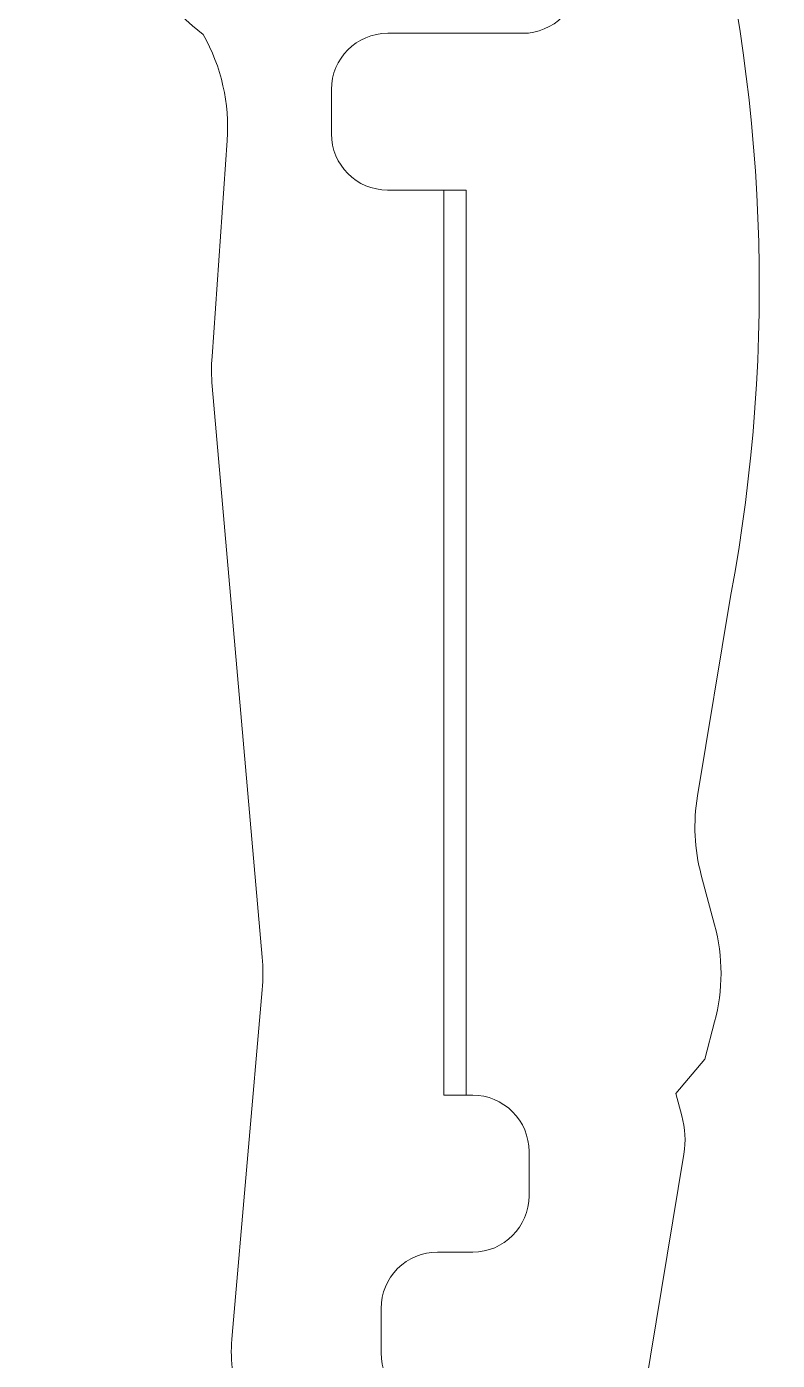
# Model space of a CAD drawing. Header units: millimetres. Extents: x 570 to 650.8, y -8.3 to 42.9.
# Drawn here: x 570.05 to 577.76, y 6.53 to 20.24 of the extents above; entities that cross this region are included whole.
import ezdxf

# ---------------------------------------------------------------- set-up
doc = ezdxf.new("R2010")
doc.units = ezdxf.units.MM
doc.header["$MEASUREMENT"] = 0
doc.layers.add('Layer 1', color=7, linetype='Continuous')

msp = doc.modelspace()

# ---------------------------------------------------------------- linework, layer by layer
at = {"layer": 'Layer 1', "color": 4, "lineweight": 9}
for points in [[(570.12499, 24.03817), (570.04501, 22.54247), (570.69063, 21.09991), (571.85929, 20.16306)], [(577.28227, 14.38417), (577.76248, 16.95706), (577.65577, 19.60509), (576.97006, 22.13094)], [(572.10654, 19.07462), (572.13321, 19.45387), (572.04718, 19.83254), (571.85928, 20.16306)], [(573.75694, 20.17608), (573.43739, 20.17608), (573.17834, 19.91704), (573.17834, 19.59747)], [(574.33554, 20.17608), (574.33554, 20.17608), (573.75694, 20.17608), (573.75694, 20.17608)], [(574.33554, 20.17608), (574.33554, 20.17608), (573.75694, 20.17608), (573.75694, 20.17608)], [(574.33554, 20.17608), (574.33554, 20.17608), (573.75694, 20.17608), (573.75694, 20.17608)], [(574.33554, 20.17608), (574.33554, 20.17608), (573.75694, 20.17608), (573.75694, 20.17608)], [(574.33554, 20.17608), (574.33554, 20.17608), (573.75694, 20.17608), (573.75694, 20.17608)], [(574.33554, 20.17608), (574.33554, 20.17608), (573.75694, 20.17608), (573.75694, 20.17608)], [(574.33554, 20.17608), (574.33554, 20.17608), (573.75694, 20.17608), (573.75694, 20.17608)], [(574.33554, 20.17608), (574.33554, 20.17608), (573.75694, 20.17608), (573.75694, 20.17608)], [(574.33554, 20.17608), (574.33554, 20.17608), (573.75694, 20.17608), (573.75694, 20.17608)], [(574.33554, 20.17608), (574.33554, 20.17608), (573.75694, 20.17608), (573.75694, 20.17608)], [(574.33554, 20.17608), (574.33554, 20.17608), (573.75694, 20.17608), (573.75694, 20.17608)], [(574.33554, 20.17608), (574.33554, 20.17608), (573.75694, 20.17608), (573.75694, 20.17608)], [(574.33554, 20.17608), (574.33554, 20.17608), (573.75694, 20.17608), (573.75694, 20.17608)], [(574.33554, 20.17608), (574.33554, 20.17608), (573.75694, 20.17608), (573.75694, 20.17608)], [(574.33554, 20.17608), (574.33554, 20.17608), (573.75694, 20.17608), (573.75694, 20.17608)], [(574.33554, 20.17608), (574.33554, 20.17608), (573.75694, 20.17608), (573.75694, 20.17608)], [(574.33554, 20.17608), (574.33554, 20.17608), (573.75694, 20.17608), (573.75694, 20.17608)], [(574.33554, 20.17608), (574.33554, 20.17608), (573.75694, 20.17608), (573.75694, 20.17608)], [(574.33554, 20.17608), (574.33554, 20.17608), (573.75694, 20.17608), (573.75694, 20.17608)], [(574.33554, 20.17608), (574.33554, 20.17608), (573.75694, 20.17608), (573.75694, 20.17608)], [(574.33554, 20.17608), (574.33554, 20.17608), (573.75694, 20.17608), (573.75694, 20.17608)], [(574.56354, 20.17608), (574.56354, 20.17608), (574.33554, 20.17608), (574.33554, 20.17608)], [(574.56354, 20.17608), (574.56354, 20.17608), (574.33554, 20.17608), (574.33554, 20.17608)], [(574.56354, 20.17608), (574.56354, 20.17608), (574.33554, 20.17608), (574.33554, 20.17608)], [(574.56354, 20.17608), (574.56354, 20.17608), (574.33554, 20.17608), (574.33554, 20.17608)], [(574.56354, 20.17608), (574.56354, 20.17608), (574.33554, 20.17608), (574.33554, 20.17608)], [(574.56354, 20.17608), (574.56354, 20.17608), (574.33554, 20.17608), (574.33554, 20.17608)], [(574.56354, 20.17608), (574.56354, 20.17608), (574.33554, 20.17608), (574.33554, 20.17608)], [(574.56354, 20.17608), (574.56354, 20.17608), (574.33554, 20.17608), (574.33554, 20.17608)], [(574.56354, 20.17608), (574.56354, 20.17608), (574.33554, 20.17608), (574.33554, 20.17608)], [(574.56354, 20.17608), (574.56354, 20.17608), (574.33554, 20.17608), (574.33554, 20.17608)], [(574.56354, 20.17608), (574.56354, 20.17608), (574.33554, 20.17608), (574.33554, 20.17608)], [(574.56354, 20.17608), (574.56354, 20.17608), (574.33554, 20.17608), (574.33554, 20.17608)], [(574.56354, 20.17608), (574.56354, 20.17608), (574.33554, 20.17608), (574.33554, 20.17608)], [(574.56354, 20.17608), (574.56354, 20.17608), (574.33554, 20.17608), (574.33554, 20.17608)], [(574.56354, 20.17608), (574.56354, 20.17608), (574.33554, 20.17608), (574.33554, 20.17608)], [(574.56354, 20.17608), (574.56354, 20.17608), (574.33554, 20.17608), (574.33554, 20.17608)], [(574.56354, 20.17608), (574.56354, 20.17608), (574.33554, 20.17608), (574.33554, 20.17608)], [(574.56354, 20.17608), (574.56354, 20.17608), (574.33554, 20.17608), (574.33554, 20.17608)], [(574.56354, 20.17608), (574.56354, 20.17608), (574.33554, 20.17608), (574.33554, 20.17608)], [(574.56354, 20.17608), (574.56354, 20.17608), (574.33554, 20.17608), (574.33554, 20.17608)], [(574.56354, 20.17608), (574.56354, 20.17608), (574.33554, 20.17608), (574.33554, 20.17608)], [(575.14558, 20.17608), (575.14558, 20.17608), (574.56354, 20.17608), (574.56354, 20.17608)], [(575.14558, 20.17608), (575.14558, 20.17608), (574.56354, 20.17608), (574.56354, 20.17608)], [(575.14558, 20.17608), (575.14558, 20.17608), (574.56354, 20.17608), (574.56354, 20.17608)], [(575.14558, 20.17608), (575.14558, 20.17608), (574.56354, 20.17608), (574.56354, 20.17608)], [(575.14558, 20.17608), (575.14558, 20.17608), (574.56354, 20.17608), (574.56354, 20.17608)], [(575.14558, 20.17608), (575.14558, 20.17608), (574.56354, 20.17608), (574.56354, 20.17608)], [(575.14558, 20.17608), (575.14558, 20.17608), (574.56354, 20.17608), (574.56354, 20.17608)], [(575.14558, 20.17608), (575.14558, 20.17608), (574.56354, 20.17608), (574.56354, 20.17608)], [(575.14558, 20.17608), (575.14558, 20.17608), (574.56354, 20.17608), (574.56354, 20.17608)], [(575.14558, 20.17608), (575.14558, 20.17608), (574.56354, 20.17608), (574.56354, 20.17608)], [(575.14558, 20.17608), (575.14558, 20.17608), (574.56354, 20.17608), (574.56354, 20.17608)], [(575.14558, 20.17608), (575.14558, 20.17608), (574.56354, 20.17608), (574.56354, 20.17608)], [(575.14558, 20.17608), (575.14558, 20.17608), (574.56354, 20.17608), (574.56354, 20.17608)], [(575.14558, 20.17608), (575.14558, 20.17608), (574.56354, 20.17608), (574.56354, 20.17608)], [(575.14558, 20.17608), (575.14558, 20.17608), (574.56354, 20.17608), (574.56354, 20.17608)], [(575.14558, 20.17608), (575.14558, 20.17608), (574.56354, 20.17608), (574.56354, 20.17608)], [(575.14558, 20.17608), (575.14558, 20.17608), (574.56354, 20.17608), (574.56354, 20.17608)], [(575.14558, 20.17608), (575.14558, 20.17608), (574.56354, 20.17608), (574.56354, 20.17608)], [(575.14558, 20.17608), (575.14558, 20.17608), (574.56354, 20.17608), (574.56354, 20.17608)], [(575.14558, 20.17608), (575.14558, 20.17608), (574.56354, 20.17608), (574.56354, 20.17608)], [(575.14558, 20.17608), (575.14558, 20.17608), (574.56354, 20.17608), (574.56354, 20.17608)], [(573.17834, 19.59748), (573.17834, 19.59748), (573.17834, 19.14152), (573.17834, 19.14152)], [(573.17834, 19.59748), (573.17834, 19.59748), (573.17834, 19.14152), (573.17834, 19.14152)], [(573.17834, 19.59748), (573.17834, 19.59748), (573.17834, 19.14152), (573.17834, 19.14152)], [(573.17834, 19.59748), (573.17834, 19.59748), (573.17834, 19.14152), (573.17834, 19.14152)], [(573.17834, 19.59748), (573.17834, 19.59748), (573.17834, 19.14152), (573.17834, 19.14152)], [(573.17834, 19.59748), (573.17834, 19.59748), (573.17834, 19.14152), (573.17834, 19.14152)], [(573.17834, 19.59748), (573.17834, 19.59748), (573.17834, 19.14152), (573.17834, 19.14152)], [(573.17834, 19.59748), (573.17834, 19.59748), (573.17834, 19.14152), (573.17834, 19.14152)], [(573.17834, 19.59748), (573.17834, 19.59748), (573.17834, 19.14152), (573.17834, 19.14152)], [(573.17834, 19.59748), (573.17834, 19.59748), (573.17834, 19.14152), (573.17834, 19.14152)], [(573.17834, 19.59748), (573.17834, 19.59748), (573.17834, 19.14152), (573.17834, 19.14152)], [(573.17834, 19.59748), (573.17834, 19.59748), (573.17834, 19.14152), (573.17834, 19.14152)], [(573.17834, 19.59748), (573.17834, 19.59748), (573.17834, 19.14152), (573.17834, 19.14152)], [(573.17834, 19.59748), (573.17834, 19.59748), (573.17834, 19.14152), (573.17834, 19.14152)], [(573.17834, 19.59748), (573.17834, 19.59748), (573.17834, 19.14152), (573.17834, 19.14152)], [(573.17834, 19.59748), (573.17834, 19.59748), (573.17834, 19.14152), (573.17834, 19.14152)], [(573.17834, 19.59748), (573.17834, 19.59748), (573.17834, 19.14152), (573.17834, 19.14152)], [(573.17834, 19.59748), (573.17834, 19.59748), (573.17834, 19.14152), (573.17834, 19.14152)], [(573.17834, 19.59748), (573.17834, 19.59748), (573.17834, 19.14152), (573.17834, 19.14152)], [(573.17834, 19.59748), (573.17834, 19.59748), (573.17834, 19.14152), (573.17834, 19.14152)], [(573.17834, 19.59748), (573.17834, 19.59748), (573.17834, 19.14152), (573.17834, 19.14152)], [(571.95044, 16.85154), (571.95044, 16.85154), (572.10654, 19.07462), (572.10654, 19.07462)], [(571.95044, 16.85154), (571.95044, 16.85154), (572.10654, 19.07462), (572.10654, 19.07462)], [(571.95044, 16.85154), (571.95044, 16.85154), (572.10654, 19.07462), (572.10654, 19.07462)], [(571.95044, 16.85154), (571.95044, 16.85154), (572.10654, 19.07462), (572.10654, 19.07462)], [(571.95044, 16.85154), (571.95044, 16.85154), (572.10654, 19.07462), (572.10654, 19.07462)], [(571.95044, 16.85154), (571.95044, 16.85154), (572.10654, 19.07462), (572.10654, 19.07462)], [(571.95044, 16.85154), (571.95044, 16.85154), (572.10654, 19.07462), (572.10654, 19.07462)], [(571.95044, 16.85154), (571.95044, 16.85154), (572.10654, 19.07462), (572.10654, 19.07462)], [(571.95044, 16.85154), (571.95044, 16.85154), (572.10654, 19.07462), (572.10654, 19.07462)], [(571.95044, 16.85154), (571.95044, 16.85154), (572.10654, 19.07462), (572.10654, 19.07462)], [(571.95044, 16.85154), (571.95044, 16.85154), (572.10654, 19.07462), (572.10654, 19.07462)], [(571.95044, 16.85154), (571.95044, 16.85154), (572.10654, 19.07462), (572.10654, 19.07462)], [(571.95044, 16.85154), (571.95044, 16.85154), (572.10654, 19.07462), (572.10654, 19.07462)], [(571.95044, 16.85154), (571.95044, 16.85154), (572.10654, 19.07462), (572.10654, 19.07462)], [(571.95044, 16.85154), (571.95044, 16.85154), (572.10654, 19.07462), (572.10654, 19.07462)], [(571.95044, 16.85154), (571.95044, 16.85154), (572.10654, 19.07462), (572.10654, 19.07462)], [(571.95044, 16.85154), (571.95044, 16.85154), (572.10654, 19.07462), (572.10654, 19.07462)], [(571.95044, 16.85154), (571.95044, 16.85154), (572.10654, 19.07462), (572.10654, 19.07462)], [(571.95044, 16.85154), (571.95044, 16.85154), (572.10654, 19.07462), (572.10654, 19.07462)], [(571.95044, 16.85154), (571.95044, 16.85154), (572.10654, 19.07462), (572.10654, 19.07462)], [(571.95044, 16.85154), (571.95044, 16.85154), (572.10654, 19.07462), (572.10654, 19.07462)], [(573.17834, 19.14152), (573.17834, 18.82199), (573.43741, 18.56294), (573.75694, 18.56291)], [(573.75349, 18.56291), (573.75349, 18.56291), (574.56354, 18.56291), (574.56354, 18.56291)], [(573.75349, 18.56291), (573.75349, 18.56291), (574.56354, 18.56291), (574.56354, 18.56291)], [(573.75349, 18.56291), (573.75349, 18.56291), (574.56354, 18.56291), (574.56354, 18.56291)], [(573.75349, 18.56291), (573.75349, 18.56291), (574.56354, 18.56291), (574.56354, 18.56291)], [(573.75349, 18.56291), (573.75349, 18.56291), (574.56354, 18.56291), (574.56354, 18.56291)], [(573.75349, 18.56291), (573.75349, 18.56291), (574.56354, 18.56291), (574.56354, 18.56291)], [(573.75349, 18.56291), (573.75349, 18.56291), (574.56354, 18.56291), (574.56354, 18.56291)], [(573.75349, 18.56291), (573.75349, 18.56291), (574.56354, 18.56291), (574.56354, 18.56291)], [(573.75349, 18.56291), (573.75349, 18.56291), (574.56354, 18.56291), (574.56354, 18.56291)], [(573.75349, 18.56291), (573.75349, 18.56291), (574.56354, 18.56291), (574.56354, 18.56291)], [(573.75349, 18.56291), (573.75349, 18.56291), (574.56354, 18.56291), (574.56354, 18.56291)], [(573.75349, 18.56291), (573.75349, 18.56291), (574.56354, 18.56291), (574.56354, 18.56291)], [(573.75349, 18.56291), (573.75349, 18.56291), (574.56354, 18.56291), (574.56354, 18.56291)], [(573.75349, 18.56291), (573.75349, 18.56291), (574.56354, 18.56291), (574.56354, 18.56291)], [(573.75349, 18.56291), (573.75349, 18.56291), (574.56354, 18.56291), (574.56354, 18.56291)], [(573.75349, 18.56291), (573.75349, 18.56291), (574.56354, 18.56291), (574.56354, 18.56291)], [(573.75349, 18.56291), (573.75349, 18.56291), (574.56354, 18.56291), (574.56354, 18.56291)], [(573.75349, 18.56291), (573.75349, 18.56291), (574.56354, 18.56291), (574.56354, 18.56291)], [(573.75349, 18.56291), (573.75349, 18.56291), (574.56354, 18.56291), (574.56354, 18.56291)], [(573.75349, 18.56291), (573.75349, 18.56291), (574.56354, 18.56291), (574.56354, 18.56291)], [(573.75349, 18.56291), (573.75349, 18.56291), (574.56354, 18.56291), (574.56354, 18.56291)], [(574.33554, 18.56291), (574.33554, 18.56291), (574.33554, 9.25508), (574.33554, 9.25508)], [(574.33554, 18.56291), (574.33554, 18.56291), (574.33554, 9.25508), (574.33554, 9.25508)], [(574.33554, 18.56291), (574.33554, 18.56291), (574.33554, 9.25508), (574.33554, 9.25508)], [(574.33554, 18.56291), (574.33554, 18.56291), (574.33554, 9.25508), (574.33554, 9.25508)], [(574.33554, 18.56291), (574.33554, 18.56291), (574.33554, 9.25508), (574.33554, 9.25508)], [(574.33554, 18.56291), (574.33554, 18.56291), (574.33554, 9.25508), (574.33554, 9.25508)], [(574.33554, 18.56291), (574.33554, 18.56291), (574.33554, 9.25508), (574.33554, 9.25508)], [(574.33554, 18.56291), (574.33554, 18.56291), (574.33554, 9.25508), (574.33554, 9.25508)], [(574.33554, 18.56291), (574.33554, 18.56291), (574.33554, 9.25508), (574.33554, 9.25508)], [(574.33554, 18.56291), (574.33554, 18.56291), (574.33554, 9.25508), (574.33554, 9.25508)], [(574.33554, 18.56291), (574.33554, 18.56291), (574.33554, 9.25508), (574.33554, 9.25508)], [(574.33554, 18.56291), (574.33554, 18.56291), (574.33554, 9.25508), (574.33554, 9.25508)], [(574.33554, 18.56291), (574.33554, 18.56291), (574.33554, 9.25508), (574.33554, 9.25508)], [(574.33554, 18.56291), (574.33554, 18.56291), (574.33554, 9.25508), (574.33554, 9.25508)], [(574.33554, 18.56291), (574.33554, 18.56291), (574.33554, 9.25508), (574.33554, 9.25508)], [(574.33554, 18.56291), (574.33554, 18.56291), (574.33554, 9.25508), (574.33554, 9.25508)], [(574.33554, 18.56291), (574.33554, 18.56291), (574.33554, 9.25508), (574.33554, 9.25508)], [(574.33554, 18.56291), (574.33554, 18.56291), (574.33554, 9.25508), (574.33554, 9.25508)], [(574.33554, 18.56291), (574.33554, 18.56291), (574.33554, 9.25508), (574.33554, 9.25508)], [(574.33554, 18.56291), (574.33554, 18.56291), (574.33554, 9.25508), (574.33554, 9.25508)], [(574.33554, 18.56291), (574.33554, 18.56291), (574.33554, 9.25508), (574.33554, 9.25508)], [(574.56354, 18.56291), (574.56354, 18.56291), (574.56354, 9.25508), (574.56354, 9.25508)], [(574.56354, 18.56291), (574.56354, 18.56291), (574.56354, 9.25508), (574.56354, 9.25508)], [(574.56354, 18.56291), (574.56354, 18.56291), (574.56354, 9.25508), (574.56354, 9.25508)], [(574.56354, 18.56291), (574.56354, 18.56291), (574.56354, 9.25508), (574.56354, 9.25508)], [(574.56354, 18.56291), (574.56354, 18.56291), (574.56354, 9.25508), (574.56354, 9.25508)], [(574.56354, 18.56291), (574.56354, 18.56291), (574.56354, 9.25508), (574.56354, 9.25508)], [(574.56354, 18.56291), (574.56354, 18.56291), (574.56354, 9.25508), (574.56354, 9.25508)], [(574.56354, 18.56291), (574.56354, 18.56291), (574.56354, 9.25508), (574.56354, 9.25508)], [(574.56354, 18.56291), (574.56354, 18.56291), (574.56354, 9.25508), (574.56354, 9.25508)], [(574.56354, 18.56291), (574.56354, 18.56291), (574.56354, 9.25508), (574.56354, 9.25508)], [(574.56354, 18.56291), (574.56354, 18.56291), (574.56354, 9.25508), (574.56354, 9.25508)], [(574.56354, 18.56291), (574.56354, 18.56291), (574.56354, 9.25508), (574.56354, 9.25508)], [(574.56354, 18.56291), (574.56354, 18.56291), (574.56354, 9.25508), (574.56354, 9.25508)], [(574.56354, 18.56291), (574.56354, 18.56291), (574.56354, 9.25508), (574.56354, 9.25508)], [(574.56354, 18.56291), (574.56354, 18.56291), (574.56354, 9.25508), (574.56354, 9.25508)], [(574.56354, 18.56291), (574.56354, 18.56291), (574.56354, 9.25508), (574.56354, 9.25508)], [(574.56354, 18.56291), (574.56354, 18.56291), (574.56354, 9.25508), (574.56354, 9.25508)], [(574.56354, 18.56291), (574.56354, 18.56291), (574.56354, 9.25508), (574.56354, 9.25508)], [(574.56354, 18.56291), (574.56354, 18.56291), (574.56354, 9.25508), (574.56354, 9.25508)], [(574.56354, 18.56291), (574.56354, 18.56291), (574.56354, 9.25508), (574.56354, 9.25508)], [(574.56354, 18.56291), (574.56354, 18.56291), (574.56354, 9.25508), (574.56354, 9.25508)], [(571.95044, 16.85154), (571.94336, 16.75059), (571.94426, 16.64922), (571.95309, 16.54837)], [(571.95307, 16.54837), (571.95307, 16.54837), (572.46691, 10.67603), (572.46691, 10.67603)], [(571.95307, 16.54837), (571.95307, 16.54837), (572.46691, 10.67603), (572.46691, 10.67603)], [(571.95307, 16.54837), (571.95307, 16.54837), (572.46691, 10.67603), (572.46691, 10.67603)], [(571.95307, 16.54837), (571.95307, 16.54837), (572.46691, 10.67603), (572.46691, 10.67603)], [(571.95307, 16.54837), (571.95307, 16.54837), (572.46691, 10.67603), (572.46691, 10.67603)], [(571.95307, 16.54837), (571.95307, 16.54837), (572.46691, 10.67603), (572.46691, 10.67603)], [(571.95307, 16.54837), (571.95307, 16.54837), (572.46691, 10.67603), (572.46691, 10.67603)], [(571.95307, 16.54837), (571.95307, 16.54837), (572.46691, 10.67603), (572.46691, 10.67603)], [(571.95307, 16.54837), (571.95307, 16.54837), (572.46691, 10.67603), (572.46691, 10.67603)], [(571.95307, 16.54837), (571.95307, 16.54837), (572.46691, 10.67603), (572.46691, 10.67603)], [(571.95307, 16.54837), (571.95307, 16.54837), (572.46691, 10.67603), (572.46691, 10.67603)], [(571.95307, 16.54837), (571.95307, 16.54837), (572.46691, 10.67603), (572.46691, 10.67603)], [(571.95307, 16.54837), (571.95307, 16.54837), (572.46691, 10.67603), (572.46691, 10.67603)], [(571.95307, 16.54837), (571.95307, 16.54837), (572.46691, 10.67603), (572.46691, 10.67603)], [(571.95307, 16.54837), (571.95307, 16.54837), (572.46691, 10.67603), (572.46691, 10.67603)], [(571.95307, 16.54837), (571.95307, 16.54837), (572.46691, 10.67603), (572.46691, 10.67603)], [(571.95307, 16.54837), (571.95307, 16.54837), (572.46691, 10.67603), (572.46691, 10.67603)], [(571.95307, 16.54837), (571.95307, 16.54837), (572.46691, 10.67603), (572.46691, 10.67603)], [(571.95307, 16.54837), (571.95307, 16.54837), (572.46691, 10.67603), (572.46691, 10.67603)], [(571.95307, 16.54837), (571.95307, 16.54837), (572.46691, 10.67603), (572.46691, 10.67603)], [(571.95307, 16.54837), (571.95307, 16.54837), (572.46691, 10.67603), (572.46691, 10.67603)], [(576.94139, 12.33439), (576.94139, 12.33439), (577.28227, 14.38417), (577.28227, 14.38417)], [(576.94139, 12.33439), (576.94139, 12.33439), (577.28227, 14.38417), (577.28227, 14.38417)], [(576.94139, 12.33439), (576.94139, 12.33439), (577.28227, 14.38417), (577.28227, 14.38417)], [(576.94139, 12.33439), (576.94139, 12.33439), (577.28227, 14.38417), (577.28227, 14.38417)], [(576.94139, 12.33439), (576.94139, 12.33439), (577.28227, 14.38417), (577.28227, 14.38417)], [(576.94139, 12.33439), (576.94139, 12.33439), (577.28227, 14.38417), (577.28227, 14.38417)], [(576.94139, 12.33439), (576.94139, 12.33439), (577.28227, 14.38417), (577.28227, 14.38417)], [(576.94139, 12.33439), (576.94139, 12.33439), (577.28227, 14.38417), (577.28227, 14.38417)], [(576.94139, 12.33439), (576.94139, 12.33439), (577.28227, 14.38417), (577.28227, 14.38417)], [(576.94139, 12.33439), (576.94139, 12.33439), (577.28227, 14.38417), (577.28227, 14.38417)], [(576.94139, 12.33439), (576.94139, 12.33439), (577.28227, 14.38417), (577.28227, 14.38417)], [(576.94139, 12.33439), (576.94139, 12.33439), (577.28227, 14.38417), (577.28227, 14.38417)], [(576.94139, 12.33439), (576.94139, 12.33439), (577.28227, 14.38417), (577.28227, 14.38417)], [(576.94139, 12.33439), (576.94139, 12.33439), (577.28227, 14.38417), (577.28227, 14.38417)], [(576.94139, 12.33439), (576.94139, 12.33439), (577.28227, 14.38417), (577.28227, 14.38417)], [(576.94139, 12.33439), (576.94139, 12.33439), (577.28227, 14.38417), (577.28227, 14.38417)], [(576.94139, 12.33439), (576.94139, 12.33439), (577.28227, 14.38417), (577.28227, 14.38417)], [(576.94139, 12.33439), (576.94139, 12.33439), (577.28227, 14.38417), (577.28227, 14.38417)], [(576.94139, 12.33439), (576.94139, 12.33439), (577.28227, 14.38417), (577.28227, 14.38417)], [(576.94139, 12.33439), (576.94139, 12.33439), (577.28227, 14.38417), (577.28227, 14.38417)], [(576.94139, 12.33439), (576.94139, 12.33439), (577.28227, 14.38417), (577.28227, 14.38417)], [(576.94139, 12.33439), (576.89619, 12.06276), (576.90969, 11.78467), (576.98094, 11.51868)], [(577.11792, 11.00702), (577.11792, 11.00702), (576.98096, 11.51868), (576.98096, 11.51868)], [(577.11792, 11.00702), (577.11792, 11.00702), (576.98096, 11.51868), (576.98096, 11.51868)], [(577.11792, 11.00702), (577.11792, 11.00702), (576.98096, 11.51868), (576.98096, 11.51868)], [(577.11792, 11.00702), (577.11792, 11.00702), (576.98096, 11.51868), (576.98096, 11.51868)], [(577.11792, 11.00702), (577.11792, 11.00702), (576.98096, 11.51868), (576.98096, 11.51868)], [(577.11792, 11.00702), (577.11792, 11.00702), (576.98096, 11.51868), (576.98096, 11.51868)], [(577.11792, 11.00702), (577.11792, 11.00702), (576.98096, 11.51868), (576.98096, 11.51868)], [(577.11792, 11.00702), (577.11792, 11.00702), (576.98096, 11.51868), (576.98096, 11.51868)], [(577.11792, 11.00702), (577.11792, 11.00702), (576.98096, 11.51868), (576.98096, 11.51868)], [(577.11792, 11.00702), (577.11792, 11.00702), (576.98096, 11.51868), (576.98096, 11.51868)], [(577.11792, 11.00702), (577.11792, 11.00702), (576.98096, 11.51868), (576.98096, 11.51868)], [(577.11792, 11.00702), (577.11792, 11.00702), (576.98096, 11.51868), (576.98096, 11.51868)], [(577.11792, 11.00702), (577.11792, 11.00702), (576.98096, 11.51868), (576.98096, 11.51868)], [(577.11792, 11.00702), (577.11792, 11.00702), (576.98096, 11.51868), (576.98096, 11.51868)], [(577.11792, 11.00702), (577.11792, 11.00702), (576.98096, 11.51868), (576.98096, 11.51868)], [(577.11792, 11.00702), (577.11792, 11.00702), (576.98096, 11.51868), (576.98096, 11.51868)], [(577.11792, 11.00702), (577.11792, 11.00702), (576.98096, 11.51868), (576.98096, 11.51868)], [(577.11792, 11.00702), (577.11792, 11.00702), (576.98096, 11.51868), (576.98096, 11.51868)], [(577.11792, 11.00702), (577.11792, 11.00702), (576.98096, 11.51868), (576.98096, 11.51868)], [(577.11792, 11.00702), (577.11792, 11.00702), (576.98096, 11.51868), (576.98096, 11.51868)], [(577.11792, 11.00702), (577.11792, 11.00702), (576.98096, 11.51868), (576.98096, 11.51868)], [(577.11792, 10.00879), (577.20554, 10.33573), (577.20553, 10.68008), (577.11792, 11.00702)], [(572.46691, 10.33979), (572.47668, 10.45166), (572.47668, 10.56414), (572.46691, 10.67602)], [(572.46691, 10.33979), (572.46691, 10.33979), (572.15601, 6.78661), (572.15601, 6.78661)], [(572.46691, 10.33979), (572.46691, 10.33979), (572.15601, 6.78661), (572.15601, 6.78661)], [(572.46691, 10.33979), (572.46691, 10.33979), (572.15601, 6.78661), (572.15601, 6.78661)], [(572.46691, 10.33979), (572.46691, 10.33979), (572.15601, 6.78661), (572.15601, 6.78661)], [(572.46691, 10.33979), (572.46691, 10.33979), (572.15601, 6.78661), (572.15601, 6.78661)], [(572.46691, 10.33979), (572.46691, 10.33979), (572.15601, 6.78661), (572.15601, 6.78661)], [(572.46691, 10.33979), (572.46691, 10.33979), (572.15601, 6.78661), (572.15601, 6.78661)], [(572.46691, 10.33979), (572.46691, 10.33979), (572.15601, 6.78661), (572.15601, 6.78661)], [(572.46691, 10.33979), (572.46691, 10.33979), (572.15601, 6.78661), (572.15601, 6.78661)], [(572.46691, 10.33979), (572.46691, 10.33979), (572.15601, 6.78661), (572.15601, 6.78661)], [(572.46691, 10.33979), (572.46691, 10.33979), (572.15601, 6.78661), (572.15601, 6.78661)], [(572.46691, 10.33979), (572.46691, 10.33979), (572.15601, 6.78661), (572.15601, 6.78661)], [(572.46691, 10.33979), (572.46691, 10.33979), (572.15601, 6.78661), (572.15601, 6.78661)], [(572.46691, 10.33979), (572.46691, 10.33979), (572.15601, 6.78661), (572.15601, 6.78661)], [(572.46691, 10.33979), (572.46691, 10.33979), (572.15601, 6.78661), (572.15601, 6.78661)], [(572.46691, 10.33979), (572.46691, 10.33979), (572.15601, 6.78661), (572.15601, 6.78661)], [(572.46691, 10.33979), (572.46691, 10.33979), (572.15601, 6.78661), (572.15601, 6.78661)], [(572.46691, 10.33979), (572.46691, 10.33979), (572.15601, 6.78661), (572.15601, 6.78661)], [(572.46691, 10.33979), (572.46691, 10.33979), (572.15601, 6.78661), (572.15601, 6.78661)], [(572.46691, 10.33979), (572.46691, 10.33979), (572.15601, 6.78661), (572.15601, 6.78661)], [(572.46691, 10.33979), (572.46691, 10.33979), (572.15601, 6.78661), (572.15601, 6.78661)], [(577.01571, 9.62683), (577.01571, 9.62683), (577.11792, 10.00879), (577.11792, 10.00879)], [(577.01571, 9.62683), (577.01571, 9.62683), (577.11792, 10.00879), (577.11792, 10.00879)], [(577.01571, 9.62683), (577.01571, 9.62683), (577.11792, 10.00879), (577.11792, 10.00879)], [(577.01571, 9.62683), (577.01571, 9.62683), (577.11792, 10.00879), (577.11792, 10.00879)], [(577.01571, 9.62683), (577.01571, 9.62683), (577.11792, 10.00879), (577.11792, 10.00879)], [(577.01571, 9.62683), (577.01571, 9.62683), (577.11792, 10.00879), (577.11792, 10.00879)], [(577.01571, 9.62683), (577.01571, 9.62683), (577.11792, 10.00879), (577.11792, 10.00879)], [(577.01571, 9.62683), (577.01571, 9.62683), (577.11792, 10.00879), (577.11792, 10.00879)], [(577.01571, 9.62683), (577.01571, 9.62683), (577.11792, 10.00879), (577.11792, 10.00879)], [(577.01571, 9.62683), (577.01571, 9.62683), (577.11792, 10.00879), (577.11792, 10.00879)], [(577.01571, 9.62683), (577.01571, 9.62683), (577.11792, 10.00879), (577.11792, 10.00879)], [(577.01571, 9.62683), (577.01571, 9.62683), (577.11792, 10.00879), (577.11792, 10.00879)], [(577.01571, 9.62683), (577.01571, 9.62683), (577.11792, 10.00879), (577.11792, 10.00879)], [(577.01571, 9.62683), (577.01571, 9.62683), (577.11792, 10.00879), (577.11792, 10.00879)], [(577.01571, 9.62683), (577.01571, 9.62683), (577.11792, 10.00879), (577.11792, 10.00879)], [(577.01571, 9.62683), (577.01571, 9.62683), (577.11792, 10.00879), (577.11792, 10.00879)], [(577.01571, 9.62683), (577.01571, 9.62683), (577.11792, 10.00879), (577.11792, 10.00879)], [(577.01571, 9.62683), (577.01571, 9.62683), (577.11792, 10.00879), (577.11792, 10.00879)], [(577.01571, 9.62683), (577.01571, 9.62683), (577.11792, 10.00879), (577.11792, 10.00879)], [(577.01571, 9.62683), (577.01571, 9.62683), (577.11792, 10.00879), (577.11792, 10.00879)], [(577.01571, 9.62683), (577.01571, 9.62683), (577.11792, 10.00879), (577.11792, 10.00879)], [(576.71902, 9.27324), (576.71902, 9.27324), (577.01571, 9.62683), (577.01571, 9.62683)], [(576.71902, 9.27324), (576.71902, 9.27324), (577.01571, 9.62683), (577.01571, 9.62683)], [(576.71902, 9.27324), (576.71902, 9.27324), (577.01571, 9.62683), (577.01571, 9.62683)], [(576.71902, 9.27324), (576.71902, 9.27324), (577.01571, 9.62683), (577.01571, 9.62683)], [(576.71902, 9.27324), (576.71902, 9.27324), (577.01571, 9.62683), (577.01571, 9.62683)], [(576.71902, 9.27324), (576.71902, 9.27324), (577.01571, 9.62683), (577.01571, 9.62683)], [(576.71902, 9.27324), (576.71902, 9.27324), (577.01571, 9.62683), (577.01571, 9.62683)], [(576.71902, 9.27324), (576.71902, 9.27324), (577.01571, 9.62683), (577.01571, 9.62683)], [(576.71902, 9.27324), (576.71902, 9.27324), (577.01571, 9.62683), (577.01571, 9.62683)], [(576.71902, 9.27324), (576.71902, 9.27324), (577.01571, 9.62683), (577.01571, 9.62683)], [(576.71902, 9.27324), (576.71902, 9.27324), (577.01571, 9.62683), (577.01571, 9.62683)], [(576.71902, 9.27324), (576.71902, 9.27324), (577.01571, 9.62683), (577.01571, 9.62683)], [(576.71902, 9.27324), (576.71902, 9.27324), (577.01571, 9.62683), (577.01571, 9.62683)], [(576.71902, 9.27324), (576.71902, 9.27324), (577.01571, 9.62683), (577.01571, 9.62683)], [(576.71902, 9.27324), (576.71902, 9.27324), (577.01571, 9.62683), (577.01571, 9.62683)], [(576.71902, 9.27324), (576.71902, 9.27324), (577.01571, 9.62683), (577.01571, 9.62683)], [(576.71902, 9.27324), (576.71902, 9.27324), (577.01571, 9.62683), (577.01571, 9.62683)], [(576.71902, 9.27324), (576.71902, 9.27324), (577.01571, 9.62683), (577.01571, 9.62683)], [(576.71902, 9.27324), (576.71902, 9.27324), (577.01571, 9.62683), (577.01571, 9.62683)], [(576.71902, 9.27324), (576.71902, 9.27324), (577.01571, 9.62683), (577.01571, 9.62683)], [(576.71902, 9.27324), (576.71902, 9.27324), (577.01571, 9.62683), (577.01571, 9.62683)], [(574.33554, 9.25508), (574.33554, 9.25508), (574.63127, 9.25508), (574.63127, 9.25508)], [(574.33554, 9.25508), (574.33554, 9.25508), (574.63127, 9.25508), (574.63127, 9.25508)], [(574.33554, 9.25508), (574.33554, 9.25508), (574.63127, 9.25508), (574.63127, 9.25508)], [(574.33554, 9.25508), (574.33554, 9.25508), (574.63127, 9.25508), (574.63127, 9.25508)], [(574.33554, 9.25508), (574.33554, 9.25508), (574.63127, 9.25508), (574.63127, 9.25508)], [(574.33554, 9.25508), (574.33554, 9.25508), (574.63127, 9.25508), (574.63127, 9.25508)], [(574.33554, 9.25508), (574.33554, 9.25508), (574.63127, 9.25508), (574.63127, 9.25508)], [(574.33554, 9.25508), (574.33554, 9.25508), (574.63127, 9.25508), (574.63127, 9.25508)], [(574.33554, 9.25508), (574.33554, 9.25508), (574.63127, 9.25508), (574.63127, 9.25508)], [(574.33554, 9.25508), (574.33554, 9.25508), (574.63127, 9.25508), (574.63127, 9.25508)], [(574.33554, 9.25508), (574.33554, 9.25508), (574.63127, 9.25508), (574.63127, 9.25508)], [(574.33554, 9.25508), (574.33554, 9.25508), (574.63127, 9.25508), (574.63127, 9.25508)], [(574.33554, 9.25508), (574.33554, 9.25508), (574.63127, 9.25508), (574.63127, 9.25508)], [(574.33554, 9.25508), (574.33554, 9.25508), (574.63127, 9.25508), (574.63127, 9.25508)], [(574.33554, 9.25508), (574.33554, 9.25508), (574.63127, 9.25508), (574.63127, 9.25508)], [(574.33554, 9.25508), (574.33554, 9.25508), (574.63127, 9.25508), (574.63127, 9.25508)], [(574.33554, 9.25508), (574.33554, 9.25508), (574.63127, 9.25508), (574.63127, 9.25508)], [(574.33554, 9.25508), (574.33554, 9.25508), (574.63127, 9.25508), (574.63127, 9.25508)], [(574.33554, 9.25508), (574.33554, 9.25508), (574.63127, 9.25508), (574.63127, 9.25508)], [(574.33554, 9.25508), (574.33554, 9.25508), (574.63127, 9.25508), (574.63127, 9.25508)], [(574.33554, 9.25508), (574.33554, 9.25508), (574.63127, 9.25508), (574.63127, 9.25508)], [(576.78066, 9.04314), (576.78066, 9.04314), (576.71902, 9.27324), (576.71902, 9.27324)], [(576.78066, 9.04314), (576.78066, 9.04314), (576.71902, 9.27324), (576.71902, 9.27324)], [(576.78066, 9.04314), (576.78066, 9.04314), (576.71902, 9.27324), (576.71902, 9.27324)], [(576.78066, 9.04314), (576.78066, 9.04314), (576.71902, 9.27324), (576.71902, 9.27324)], [(576.78066, 9.04314), (576.78066, 9.04314), (576.71902, 9.27324), (576.71902, 9.27324)], [(576.78066, 9.04314), (576.78066, 9.04314), (576.71902, 9.27324), (576.71902, 9.27324)], [(576.78066, 9.04314), (576.78066, 9.04314), (576.71902, 9.27324), (576.71902, 9.27324)], [(576.78066, 9.04314), (576.78066, 9.04314), (576.71902, 9.27324), (576.71902, 9.27324)], [(576.78066, 9.04314), (576.78066, 9.04314), (576.71902, 9.27324), (576.71902, 9.27324)], [(576.78066, 9.04314), (576.78066, 9.04314), (576.71902, 9.27324), (576.71902, 9.27324)], [(576.78066, 9.04314), (576.78066, 9.04314), (576.71902, 9.27324), (576.71902, 9.27324)], [(576.78066, 9.04314), (576.78066, 9.04314), (576.71902, 9.27324), (576.71902, 9.27324)], [(576.78066, 9.04314), (576.78066, 9.04314), (576.71902, 9.27324), (576.71902, 9.27324)], [(576.78066, 9.04314), (576.78066, 9.04314), (576.71902, 9.27324), (576.71902, 9.27324)], [(576.78066, 9.04314), (576.78066, 9.04314), (576.71902, 9.27324), (576.71902, 9.27324)], [(576.78066, 9.04314), (576.78066, 9.04314), (576.71902, 9.27324), (576.71902, 9.27324)], [(576.78066, 9.04314), (576.78066, 9.04314), (576.71902, 9.27324), (576.71902, 9.27324)], [(576.78066, 9.04314), (576.78066, 9.04314), (576.71902, 9.27324), (576.71902, 9.27324)], [(576.78066, 9.04314), (576.78066, 9.04314), (576.71902, 9.27324), (576.71902, 9.27324)], [(576.78066, 9.04314), (576.78066, 9.04314), (576.71902, 9.27324), (576.71902, 9.27324)], [(576.78066, 9.04314), (576.78066, 9.04314), (576.71902, 9.27324), (576.71902, 9.27324)], [(576.80289, 8.65047), (576.82256, 8.78148), (576.81497, 8.91513), (576.78066, 9.04314)], [(575.20987, 8.67648), (575.20987, 8.67648), (575.20987, 8.22052), (575.20987, 8.22052)], [(575.20987, 8.67648), (575.20987, 8.67648), (575.20987, 8.22052), (575.20987, 8.22052)], [(575.20987, 8.67648), (575.20987, 8.67648), (575.20987, 8.22052), (575.20987, 8.22052)], [(575.20987, 8.67648), (575.20987, 8.67648), (575.20987, 8.22052), (575.20987, 8.22052)], [(575.20987, 8.67648), (575.20987, 8.67648), (575.20987, 8.22052), (575.20987, 8.22052)], [(575.20987, 8.67648), (575.20987, 8.67648), (575.20987, 8.22052), (575.20987, 8.22052)], [(575.20987, 8.67648), (575.20987, 8.67648), (575.20987, 8.22052), (575.20987, 8.22052)], [(575.20987, 8.67648), (575.20987, 8.67648), (575.20987, 8.22052), (575.20987, 8.22052)], [(575.20987, 8.67648), (575.20987, 8.67648), (575.20987, 8.22052), (575.20987, 8.22052)], [(575.20987, 8.67648), (575.20987, 8.67648), (575.20987, 8.22052), (575.20987, 8.22052)], [(575.20987, 8.67648), (575.20987, 8.67648), (575.20987, 8.22052), (575.20987, 8.22052)], [(575.20987, 8.67648), (575.20987, 8.67648), (575.20987, 8.22052), (575.20987, 8.22052)], [(575.20987, 8.67648), (575.20987, 8.67648), (575.20987, 8.22052), (575.20987, 8.22052)], [(575.20987, 8.67648), (575.20987, 8.67648), (575.20987, 8.22052), (575.20987, 8.22052)], [(575.20987, 8.67648), (575.20987, 8.67648), (575.20987, 8.22052), (575.20987, 8.22052)], [(575.20987, 8.67648), (575.20987, 8.67648), (575.20987, 8.22052), (575.20987, 8.22052)], [(575.20987, 8.67648), (575.20987, 8.67648), (575.20987, 8.22052), (575.20987, 8.22052)], [(575.20987, 8.67648), (575.20987, 8.67648), (575.20987, 8.22052), (575.20987, 8.22052)], [(575.20987, 8.67648), (575.20987, 8.67648), (575.20987, 8.22052), (575.20987, 8.22052)], [(575.20987, 8.67648), (575.20987, 8.67648), (575.20987, 8.22052), (575.20987, 8.22052)], [(575.20987, 8.67648), (575.20987, 8.67648), (575.20987, 8.22052), (575.20987, 8.22052)], [(575.60071, 1.37729), (575.60071, 1.37729), (576.80289, 8.65047), (576.80289, 8.65047)], [(575.60071, 1.37729), (575.60071, 1.37729), (576.80289, 8.65047), (576.80289, 8.65047)], [(575.60071, 1.37729), (575.60071, 1.37729), (576.80289, 8.65047), (576.80289, 8.65047)], [(575.60071, 1.37729), (575.60071, 1.37729), (576.80289, 8.65047), (576.80289, 8.65047)], [(575.60071, 1.37729), (575.60071, 1.37729), (576.80289, 8.65047), (576.80289, 8.65047)], [(575.60071, 1.37729), (575.60071, 1.37729), (576.80289, 8.65047), (576.80289, 8.65047)], [(575.60071, 1.37729), (575.60071, 1.37729), (576.80289, 8.65047), (576.80289, 8.65047)], [(575.60071, 1.37729), (575.60071, 1.37729), (576.80289, 8.65047), (576.80289, 8.65047)], [(575.60071, 1.37729), (575.60071, 1.37729), (576.80289, 8.65047), (576.80289, 8.65047)], [(575.60071, 1.37729), (575.60071, 1.37729), (576.80289, 8.65047), (576.80289, 8.65047)], [(575.60071, 1.37729), (575.60071, 1.37729), (576.80289, 8.65047), (576.80289, 8.65047)], [(575.60071, 1.37729), (575.60071, 1.37729), (576.80289, 8.65047), (576.80289, 8.65047)], [(575.60071, 1.37729), (575.60071, 1.37729), (576.80289, 8.65047), (576.80289, 8.65047)], [(575.60071, 1.37729), (575.60071, 1.37729), (576.80289, 8.65047), (576.80289, 8.65047)], [(575.60071, 1.37729), (575.60071, 1.37729), (576.80289, 8.65047), (576.80289, 8.65047)], [(575.60071, 1.37729), (575.60071, 1.37729), (576.80289, 8.65047), (576.80289, 8.65047)], [(575.60071, 1.37729), (575.60071, 1.37729), (576.80289, 8.65047), (576.80289, 8.65047)], [(575.60071, 1.37729), (575.60071, 1.37729), (576.80289, 8.65047), (576.80289, 8.65047)], [(575.60071, 1.37729), (575.60071, 1.37729), (576.80289, 8.65047), (576.80289, 8.65047)], [(575.60071, 1.37729), (575.60071, 1.37729), (576.80289, 8.65047), (576.80289, 8.65047)], [(575.60071, 1.37729), (575.60071, 1.37729), (576.80289, 8.65047), (576.80289, 8.65047)], [(574.63127, 7.64192), (574.95081, 7.64192), (575.20987, 7.90098), (575.20987, 8.22052)], [(574.33554, 7.64192), (574.33554, 7.64192), (574.26781, 7.64192), (574.26781, 7.64192)], [(574.33554, 7.64192), (574.33554, 7.64192), (574.26781, 7.64192), (574.26781, 7.64192)], [(574.33554, 7.64192), (574.33554, 7.64192), (574.26781, 7.64192), (574.26781, 7.64192)], [(574.33554, 7.64192), (574.33554, 7.64192), (574.26781, 7.64192), (574.26781, 7.64192)], [(574.33554, 7.64192), (574.33554, 7.64192), (574.26781, 7.64192), (574.26781, 7.64192)], [(574.33554, 7.64192), (574.33554, 7.64192), (574.26781, 7.64192), (574.26781, 7.64192)], [(574.33554, 7.64192), (574.33554, 7.64192), (574.26781, 7.64192), (574.26781, 7.64192)], [(574.33554, 7.64192), (574.33554, 7.64192), (574.26781, 7.64192), (574.26781, 7.64192)], [(574.33554, 7.64192), (574.33554, 7.64192), (574.26781, 7.64192), (574.26781, 7.64192)], [(574.33554, 7.64192), (574.33554, 7.64192), (574.26781, 7.64192), (574.26781, 7.64192)], [(574.33554, 7.64192), (574.33554, 7.64192), (574.26781, 7.64192), (574.26781, 7.64192)], [(574.33554, 7.64192), (574.33554, 7.64192), (574.26781, 7.64192), (574.26781, 7.64192)], [(574.33554, 7.64192), (574.33554, 7.64192), (574.26781, 7.64192), (574.26781, 7.64192)], [(574.33554, 7.64192), (574.33554, 7.64192), (574.26781, 7.64192), (574.26781, 7.64192)], [(574.33554, 7.64192), (574.33554, 7.64192), (574.26781, 7.64192), (574.26781, 7.64192)], [(574.33554, 7.64192), (574.33554, 7.64192), (574.26781, 7.64192), (574.26781, 7.64192)], [(574.33554, 7.64192), (574.33554, 7.64192), (574.26781, 7.64192), (574.26781, 7.64192)], [(574.33554, 7.64192), (574.33554, 7.64192), (574.26781, 7.64192), (574.26781, 7.64192)], [(574.33554, 7.64192), (574.33554, 7.64192), (574.26781, 7.64192), (574.26781, 7.64192)], [(574.33554, 7.64192), (574.33554, 7.64192), (574.26781, 7.64192), (574.26781, 7.64192)], [(574.33554, 7.64192), (574.33554, 7.64192), (574.26781, 7.64192), (574.26781, 7.64192)], [(574.56354, 7.64192), (574.56354, 7.64192), (574.33554, 7.64192), (574.33554, 7.64192)], [(574.56354, 7.64192), (574.56354, 7.64192), (574.33554, 7.64192), (574.33554, 7.64192)], [(574.56354, 7.64192), (574.56354, 7.64192), (574.33554, 7.64192), (574.33554, 7.64192)], [(574.56354, 7.64192), (574.56354, 7.64192), (574.33554, 7.64192), (574.33554, 7.64192)], [(574.56354, 7.64192), (574.56354, 7.64192), (574.33554, 7.64192), (574.33554, 7.64192)], [(574.56354, 7.64192), (574.56354, 7.64192), (574.33554, 7.64192), (574.33554, 7.64192)], [(574.56354, 7.64192), (574.56354, 7.64192), (574.33554, 7.64192), (574.33554, 7.64192)], [(574.56354, 7.64192), (574.56354, 7.64192), (574.33554, 7.64192), (574.33554, 7.64192)], [(574.56354, 7.64192), (574.56354, 7.64192), (574.33554, 7.64192), (574.33554, 7.64192)], [(574.56354, 7.64192), (574.56354, 7.64192), (574.33554, 7.64192), (574.33554, 7.64192)], [(574.56354, 7.64192), (574.56354, 7.64192), (574.33554, 7.64192), (574.33554, 7.64192)], [(574.56354, 7.64192), (574.56354, 7.64192), (574.33554, 7.64192), (574.33554, 7.64192)], [(574.56354, 7.64192), (574.56354, 7.64192), (574.33554, 7.64192), (574.33554, 7.64192)], [(574.56354, 7.64192), (574.56354, 7.64192), (574.33554, 7.64192), (574.33554, 7.64192)], [(574.56354, 7.64192), (574.56354, 7.64192), (574.33554, 7.64192), (574.33554, 7.64192)], [(574.56354, 7.64192), (574.56354, 7.64192), (574.33554, 7.64192), (574.33554, 7.64192)], [(574.56354, 7.64192), (574.56354, 7.64192), (574.33554, 7.64192), (574.33554, 7.64192)], [(574.56354, 7.64192), (574.56354, 7.64192), (574.33554, 7.64192), (574.33554, 7.64192)], [(574.56354, 7.64192), (574.56354, 7.64192), (574.33554, 7.64192), (574.33554, 7.64192)], [(574.56354, 7.64192), (574.56354, 7.64192), (574.33554, 7.64192), (574.33554, 7.64192)], [(574.56354, 7.64192), (574.56354, 7.64192), (574.33554, 7.64192), (574.33554, 7.64192)], [(574.63127, 7.64192), (574.63127, 7.64192), (574.56354, 7.64192), (574.56354, 7.64192)], [(574.63127, 7.64192), (574.63127, 7.64192), (574.56354, 7.64192), (574.56354, 7.64192)], [(574.63127, 7.64192), (574.63127, 7.64192), (574.56354, 7.64192), (574.56354, 7.64192)], [(574.63127, 7.64192), (574.63127, 7.64192), (574.56354, 7.64192), (574.56354, 7.64192)], [(574.63127, 7.64192), (574.63127, 7.64192), (574.56354, 7.64192), (574.56354, 7.64192)], [(574.63127, 7.64192), (574.63127, 7.64192), (574.56354, 7.64192), (574.56354, 7.64192)], [(574.63127, 7.64192), (574.63127, 7.64192), (574.56354, 7.64192), (574.56354, 7.64192)], [(574.63127, 7.64192), (574.63127, 7.64192), (574.56354, 7.64192), (574.56354, 7.64192)], [(574.63127, 7.64192), (574.63127, 7.64192), (574.56354, 7.64192), (574.56354, 7.64192)], [(574.63127, 7.64192), (574.63127, 7.64192), (574.56354, 7.64192), (574.56354, 7.64192)], [(574.63127, 7.64192), (574.63127, 7.64192), (574.56354, 7.64192), (574.56354, 7.64192)], [(574.63127, 7.64192), (574.63127, 7.64192), (574.56354, 7.64192), (574.56354, 7.64192)], [(574.63127, 7.64192), (574.63127, 7.64192), (574.56354, 7.64192), (574.56354, 7.64192)], [(574.63127, 7.64192), (574.63127, 7.64192), (574.56354, 7.64192), (574.56354, 7.64192)], [(574.63127, 7.64192), (574.63127, 7.64192), (574.56354, 7.64192), (574.56354, 7.64192)], [(574.63127, 7.64192), (574.63127, 7.64192), (574.56354, 7.64192), (574.56354, 7.64192)], [(574.63127, 7.64192), (574.63127, 7.64192), (574.56354, 7.64192), (574.56354, 7.64192)], [(574.63127, 7.64192), (574.63127, 7.64192), (574.56354, 7.64192), (574.56354, 7.64192)], [(574.63127, 7.64192), (574.63127, 7.64192), (574.56354, 7.64192), (574.56354, 7.64192)], [(574.63127, 7.64192), (574.63127, 7.64192), (574.56354, 7.64192), (574.56354, 7.64192)], [(574.63127, 7.64192), (574.63127, 7.64192), (574.56354, 7.64192), (574.56354, 7.64192)], [(573.68921, 7.06333), (573.68921, 7.06333), (573.68921, 6.60744), (573.68921, 6.60744)], [(573.68921, 7.06333), (573.68921, 7.06333), (573.68921, 6.60744), (573.68921, 6.60744)], [(573.68921, 7.06333), (573.68921, 7.06333), (573.68921, 6.60744), (573.68921, 6.60744)], [(573.68921, 7.06333), (573.68921, 7.06333), (573.68921, 6.60744), (573.68921, 6.60744)], [(573.68921, 7.06333), (573.68921, 7.06333), (573.68921, 6.60744), (573.68921, 6.60744)], [(573.68921, 7.06333), (573.68921, 7.06333), (573.68921, 6.60744), (573.68921, 6.60744)], [(573.68921, 7.06333), (573.68921, 7.06333), (573.68921, 6.60744), (573.68921, 6.60744)], [(573.68921, 7.06333), (573.68921, 7.06333), (573.68921, 6.60744), (573.68921, 6.60744)], [(573.68921, 7.06333), (573.68921, 7.06333), (573.68921, 6.60744), (573.68921, 6.60744)], [(573.68921, 7.06333), (573.68921, 7.06333), (573.68921, 6.60744), (573.68921, 6.60744)], [(573.68921, 7.06333), (573.68921, 7.06333), (573.68921, 6.60744), (573.68921, 6.60744)], [(573.68921, 7.06333), (573.68921, 7.06333), (573.68921, 6.60744), (573.68921, 6.60744)], [(573.68921, 7.06333), (573.68921, 7.06333), (573.68921, 6.60744), (573.68921, 6.60744)], [(573.68921, 7.06333), (573.68921, 7.06333), (573.68921, 6.60744), (573.68921, 6.60744)], [(573.68921, 7.06333), (573.68921, 7.06333), (573.68921, 6.60744), (573.68921, 6.60744)], [(573.68921, 7.06333), (573.68921, 7.06333), (573.68921, 6.60744), (573.68921, 6.60744)], [(573.68921, 7.06333), (573.68921, 7.06333), (573.68921, 6.60744), (573.68921, 6.60744)], [(573.68921, 7.06333), (573.68921, 7.06333), (573.68921, 6.60744), (573.68921, 6.60744)], [(573.68921, 7.06333), (573.68921, 7.06333), (573.68921, 6.60744), (573.68921, 6.60744)], [(573.68921, 7.06333), (573.68921, 7.06333), (573.68921, 6.60744), (573.68921, 6.60744)], [(573.68921, 7.06333), (573.68921, 7.06333), (573.68921, 6.60744), (573.68921, 6.60744)], [(572.15601, 6.78661), (572.14621, 6.67473), (572.14621, 6.56223), (572.15601, 6.45037)], [(573.68921, 6.60744), (573.68921, 6.28783), (573.94826, 6.02884), (574.26781, 6.02884)]]:
    msp.add_open_spline(points, degree=3, dxfattribs=at)
for points in [[(575.14558, 20.17608), (575.29904, 20.17608), (575.44619, 20.23701), (575.55471, 20.34553), (575.55471, 20.34553), (575.66323, 20.45406), (575.72418, 20.60121), (575.72418, 20.75467)], [(575.20987, 8.67648), (575.20987, 8.82999), (575.14893, 8.97718), (575.04041, 9.08571), (575.04041, 9.08571), (574.93188, 9.19418), (574.78473, 9.25508), (574.63127, 9.25508)], [(574.26781, 7.64192), (574.11433, 7.64201), (573.96718, 7.58102), (573.85866, 7.47249), (573.85866, 7.47249), (573.75014, 7.36402), (573.68921, 7.21682), (573.68921, 7.06332)]]:
    msp.add_open_spline(points, degree=3, knots=[0, 0, 0, 0, 0.5, 0.5, 0.5, 0.5, 1, 1, 1, 1], dxfattribs=at)

doc.saveas('drawing.dxf')
